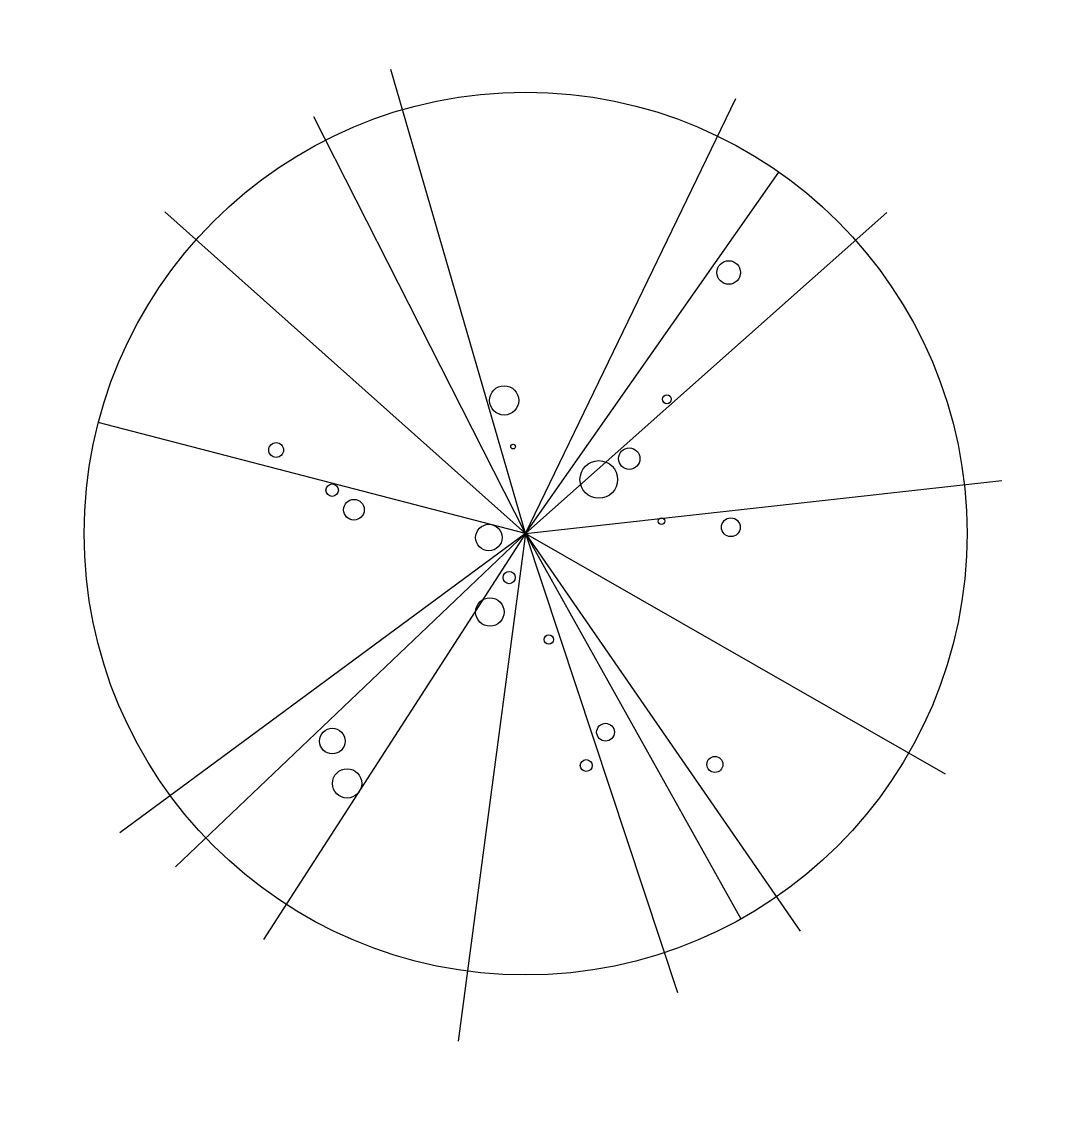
# Model space of a CAD drawing. Extents: x -2.44 to 2.44, y -2.64 to 2.5.
import ezdxf

# ---------------------------------------------------------------- set-up
doc = ezdxf.new("R2010")
doc.units = 0
doc.header["$MEASUREMENT"] = 0
doc.layers.get('0').update_dxf_attribs({"linetype": 'CONTINUOUS'})
doc.layers.add('MOLHO2', color=114, linetype='CONTINUOUS')

# ---------------------------------------------------------------- blocks, each defined once
blk = doc.blocks.new('TREE')
for q in [(-0.1367, 0.5561), (0.2197, 0.5341), (-0.4363, 0.3784), (0.4288, 0.3869), (0.4234, 0.3146), (0.5202, 0.2508), (-0.4675, 0.2443), (-0.5481, 0.1819), (-0.5292, -0.2313), (-0.4609, -0.3153), (-0.3255, -0.4771), (-0.0655, -0.5235), (0.6118, -0.0014), (0.4174, -0.4346), (0.5217, -0.2476), (0.4491, -0.3631)]:
    blk.add_line((0, 0), q)
for centre, radius in [((0, 0), 0.5275), ((0.2443, 0.26), 0.00954), ((-0.0392, 0.2422), 0.0112), ((-0.3408, 0.2003), 0.0141), ((-0.0357, 0.159), 0.00396), ((-0.181, 0.1466), 0.00532), ((0.223, 0.1254), 0.0106), ((-0.1048, 0.1112), 0.0128), ((0.2655, 0.1077), 0.00708), ((-0.0754, 0.0784), 0.0225), ((0.122, 0.0439), 0.0056), ((0.0547, -0.0127), 0.00731), ((-0.1011, -0.0282), 0.00279), ((0.0985, -0.0302), 0.017), ((-0.1545, -0.046), 0.0175), ((0.0104, -0.0429), 0.0158), ((0.3237, -0.1729), 0.0175), ((0.2758, -0.1969), 0.0153), ((-0.0017, -0.2071), 0.0123), ((-0.0215, -0.2359), 0.00752), ((-0.0605, -0.3085), 0.00886)]:
    blk.add_circle(centre, radius)

msp = doc.modelspace()

# ---------------------------------------------------------------- block references
at = {"layer": 'MOLHO2', "xscale": 3.983132027450563, "yscale": 3.983132027450563, "zscale": 3.983132027450563, "rotation": 262.5642349419326}
msp.add_blockref('TREE', (-0.0406, 0.0654), dxfattribs=at)

doc.saveas('drawing.dxf')
